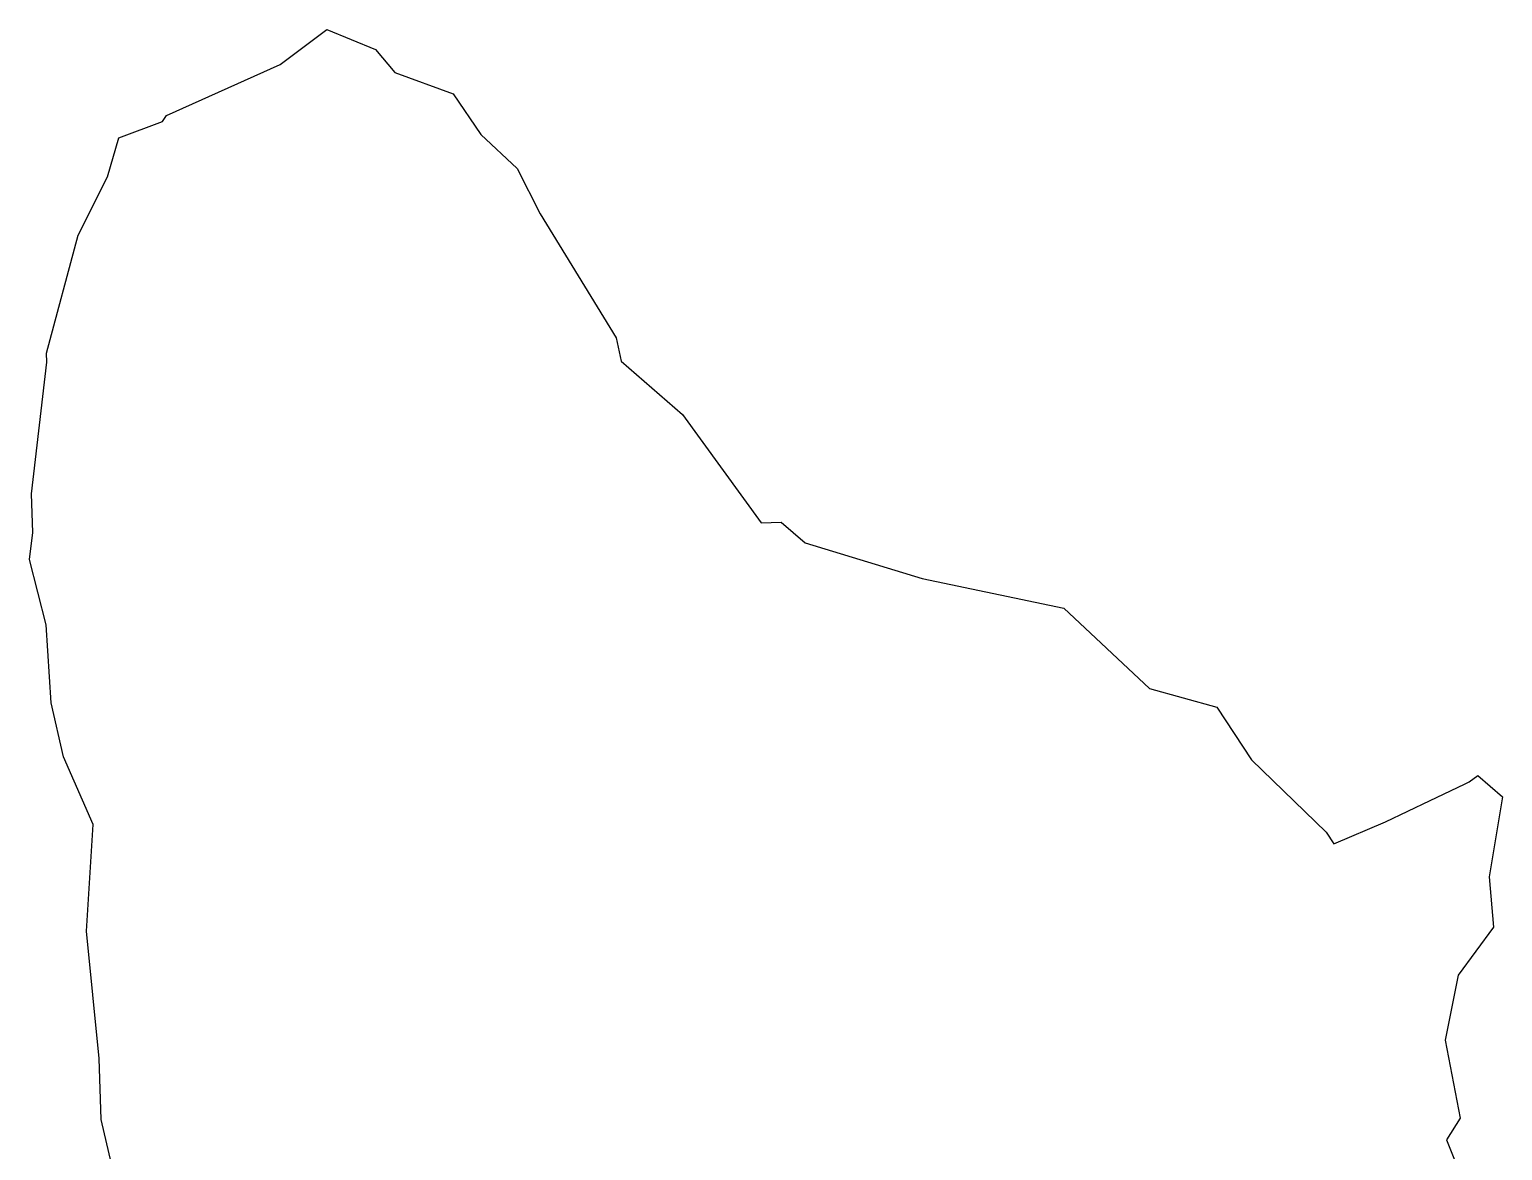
# Model space of a CAD drawing. Header units: metres. Extents: x 305549 to 310129, y 1935542 to 1940685.
# Drawn here: x 306784 to 310129, y 1938139 to 1940685 of the extents above; entities that cross this region are included whole.
import ezdxf

# ---------------------------------------------------------------- set-up
doc = ezdxf.new("R2010")
doc.units = ezdxf.units.M
doc.layers.add('VILLAGE BOUNDRY', color=10, linetype='Continuous')

msp = doc.modelspace()

# ---------------------------------------------------------------- linework, layer by layer
at = {"layer": 'VILLAGE BOUNDRY', "color": 3, "flags": 128}
for points in [[(306986.6, 1940438.8), (307085.9, 1940475.3), (307094.6, 1940489.4), (307352.7, 1940605), (307458.8, 1940684.6), (307569.6, 1940639.4), (307613.6, 1940586.6), (307746, 1940538.7), (307808.2, 1940445.8), (307890.8, 1940368.6), (307943, 1940266), (308115.8, 1939984.4), (308126.9, 1939931.8), (308266.5, 1939810.1), (308445.5, 1939564.2), (308490.4, 1939566.1), (308544.8, 1939518.9), (308810.5, 1939438.4), (309132.1, 1939370.6), (309327.2, 1939188.1), (309479.5, 1939146.2), (309558.5, 1939026.3), (309728.1, 1938862.1), (309745.5, 1938835.9), (309863.1, 1938885.6), (309964, 1938934), (310042.1, 1938971.4), (310052.6, 1938976.5), (310072.4, 1938991.1), (310128.6, 1938942.6), (310098.1, 1938760.7), (310108.2, 1938646.9), (310028.2, 1938537.2), (309998.2, 1938389.9), (310032.6, 1938213.1), (310001, 1938163.6), (310027.4, 1938099.2)], [(307003.8, 1937962.8), (306946.1, 1938209.6), (306941.6, 1938348.6), (306913, 1938637.2), (306928, 1938879.7), (306860.8, 1939033.3), (306833, 1939155.9), (306821.8, 1939333.2), (306783.6, 1939481.1), (306791.3, 1939542.6), (306788.1, 1939630.3), (306822.7, 1939928.9), (306822.2, 1939949.7), (306894.3, 1940217.5), (306960.6, 1940350.3), (306986.6, 1940438.8)]]:
    msp.add_lwpolyline(points, dxfattribs=at)

doc.saveas('drawing.dxf')
